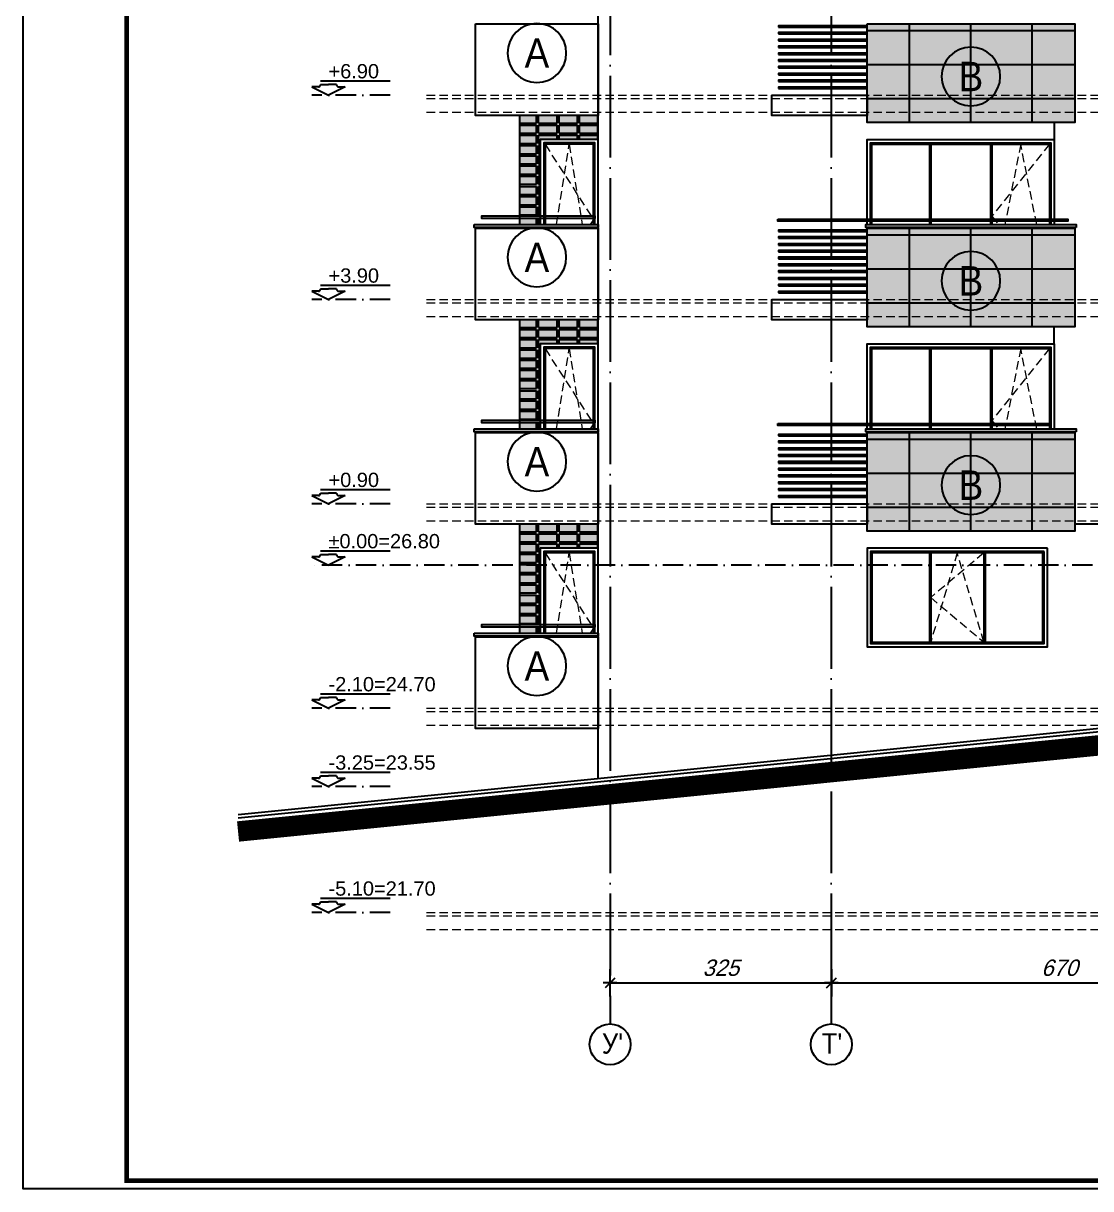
# Model space of a CAD drawing. Extents: x 9615146 to 9672346, y 4699603 to 4705703.
# Drawn here: x 9660146 to 9661714, y 4699603 to 4701314 of the extents above; entities that cross this region are included whole.
import ezdxf
from ezdxf.enums import TextEntityAlignment as Align

# ---------------------------------------------------------------- set-up
doc = ezdxf.new("R2010")
doc.units = 0
doc.header["$LTSCALE"] = 0.5
doc.header["$MEASUREMENT"] = 0
doc.header["$PDSIZE"] = -1
for name, pattern in [('ACAD_ISO04W100', [30, 24, -3, 0, -3]), ('DASHED', [0.75, 0.5, -0.25]), ('OSI1000', [5, 3, -1, 0, -1])]:
    doc.linetypes.add(name, pattern=pattern)
doc.layers.get('0').update_dxf_attribs({"color": 251, "linetype": 'CONTINUOUS'})
doc.layers.get('Defpoints').update_dxf_attribs({"color": 251, "linetype": 'CONTINUOUS'})
for name, color, linetype in [('_axis', 1, 'ACAD_ISO04W100'), ('_axis_num', 1, 'CONTINUOUS'), ('_dimension', 4, 'CONTINUOUS'), ('_dimension_evel', 4, 'CONTINUOUS'), ('_hatch', 9, 'CONTINUOUS'), ('_hatch_construction', 252, 'CONTINUOUS'), ('_table', 3, 'CONTINUOUS'), ('_text_spesif_window', 41, 'CONTINUOUS'), ('_view', 3, 'CONTINUOUS'), ('fasadi', 147, 'CONTINUOUS')]:
    doc.layers.add(name, color=color, linetype=linetype)
doc.layers.add('_punk', color=8, linetype='DASHED', lineweight=9)
doc.styles.add('HEB1', font='', dxfattribs={"width": 0.8, "oblique": 17})
doc.styles.add('POMESHTENIA', font='arial.ttf', dxfattribs={"width": 0.9})
doc.styles.add('WIN', font='swindos.shx', dxfattribs={"oblique": 17})
doc.styles.get('HEB1').set_extended_font_data('HebarU Cyr')
doc.dimstyles.new('dim_50', dxfattribs={"dimtxt": 24, "dimasz": 1, "dimexe": 30, "dimexo": 0, "dimgap": 10, "dimtad": 1, "dimdec": 1, "dimrnd": 0.5, "dimdsep": 46, "dimtxsty": 'WIN', "dimblk1": '1', "dimblk2": '1', "dimsah": 1, "dimcen": 15, "dimdle": 10, "dimse1": 1, "dimse2": 1, "dimadec": 0, "dimazin": 0, "dimtfac": 1, "dimtdec": 1, "dimtix": 1, "dimtmove": 2, "dimatfit": 3, "dimldrblk": '1', "dimfxl": 1, "dimtolj": 1, "dimarcsym": 0})
pattern_1 = [(0, (3, 0), (30, 15), [27, -3]), (0, (3, 3), (30, 15), [27, -3]), (90, (3, 3), (-30, 15), [12, -3]), (90, (0, 3), (-30, 15), [12, -3])]

# ---------------------------------------------------------------- blocks, each defined once
blk = doc.blocks.new('rtyre')
at = {"layer": '_dimension_evel', "ltscale": 20}
for p, q in [((-21.1, 37.8), (161.6, 37.8)), ((-26, 21.9), (-43.7, 21.9)), ((-43.7, 21.9), (0, 0)), ((-21.1, 28.3), (-21.1, 26.8)), ((-21.1, 28.3), (0, 28.3)), ((21.1, 28.3), (0, 28.3)), ((43.7, 21.9), (0, 0)), ((21.1, 28.3), (21.1, 26.8)), ((26, 21.9), (43.7, 21.9))]:
    blk.add_line(p, q, dxfattribs=at)
for centre, major_axis, start_param, end_param in [((-26, 26.8), (3.46, 3.46), 3.926991, 5.497787), ((26, 26.8), (-3.46, 3.46), 0.785398, 2.356194)]:
    blk.add_ellipse(centre, major_axis=major_axis, ratio=1, start_param=start_param, end_param=end_param, dxfattribs=at)
at = {"layer": '_dimension_evel', "linetype": 'OSI1000', "ltscale": 20, "style": 'HEB1', "oblique": 360, "width": 0.8}
blk.add_attdef('+12.50', (0, 44.2), '', height=42, rotation=360, dxfattribs=at)
blk = doc.blocks.new('1')
for p, q in [((0, 20), (0, -20)), ((-10, 0), (10, 0)), ((-7.1, -7.1), (7.1, 7.1))]:
    blk.add_line(p, q)
blk = doc.blocks.new('*D30')
at = {"layer": '_dimension', "color": 0, "lineweight": -2, "ltscale": 30, "transparency": 16777216}
blk.add_line((9661009, 4699905.6), (9661332, 4699905.6), dxfattribs=at)
at = {"layer": 'Defpoints', "color": 0, "ltscale": 30, "transparency": 16777216}
for p in [(9661333, 4699905.6), (9661008, 4699845.3), (9661333, 4699845.3)]:
    blk.add_point(p, dxfattribs=at)
at = {"layer": '_dimension', "color": 0, "lineweight": -2, "ltscale": 30, "transparency": 16777216, "rotation": 180}
blk.add_blockref('1', (9661008, 4699905.6), dxfattribs=at)
at = {"layer": '_dimension', "color": 0, "lineweight": -2, "ltscale": 30, "transparency": 16777216}
blk.add_blockref('1', (9661333, 4699905.6), dxfattribs=at)
at = {"layer": '_dimension', "color": 0, "ltscale": 30, "transparency": 16777216, "insert": (9661170.5, 4699927.6), "char_height": 24, "attachment_point": 5, "style": 'WIN'}
blk.add_mtext('\\A1;325', dxfattribs=at)
blk = doc.blocks.new('*D31')
at = {"layer": '_dimension', "color": 0, "lineweight": -2, "ltscale": 30, "transparency": 16777216}
blk.add_line((9661334, 4699905.6), (9662002, 4699905.6), dxfattribs=at)
at = {"layer": 'Defpoints', "color": 0, "ltscale": 30, "transparency": 16777216}
for p in [(9662003, 4699905.6), (9662003, 4699905.6), (9661333, 4699845.3)]:
    blk.add_point(p, dxfattribs=at)
at = {"layer": '_dimension', "color": 0, "lineweight": -2, "ltscale": 30, "transparency": 16777216, "rotation": 180}
blk.add_blockref('1', (9661333, 4699905.6), dxfattribs=at)
at = {"layer": '_dimension', "color": 0, "lineweight": -2, "ltscale": 30, "transparency": 16777216}
blk.add_blockref('1', (9662003, 4699905.6), dxfattribs=at)
at = {"layer": '_dimension', "color": 0, "ltscale": 30, "transparency": 16777216, "insert": (9661668, 4699927.6), "char_height": 24, "attachment_point": 5, "style": 'WIN'}
blk.add_mtext('\\A1;670', dxfattribs=at)
blk = doc.blocks.new('fghfdg')
at = {"layer": '_text_spesif_window'}
blk.add_circle((0, 0), 18, dxfattribs=at)
at = {"layer": '_text_spesif_window', "style": 'HEB1', "text_generation_flag": 6, "width": 0.8}
blk.add_attdef('A', text='', height=18, rotation=180, dxfattribs=at).set_placement((0, -9.23), align=Align.CENTER)

msp = doc.modelspace()

# ---------------------------------------------------------------- hatches: boundary and pattern name
at = {"layer": '_hatch', "ltscale": 30, "true_color": 0x755724}
h = msp.add_hatch(color=27, dxfattribs=at)
h.dxf.hatch_style = 1
h.paths.add_polyline_path([(9661690.49, 4701168.84), (9661690.49, 4701313.84), (9661385.49, 4701313.84), (9661385.49, 4701168.84)])
h.paths.add_polyline_path([(9661690.49, 4700868.84), (9661690.49, 4701013.84), (9661385.49, 4701013.84), (9661385.49, 4700868.84)])
h.paths.add_polyline_path([(9661690.49, 4700568.84), (9661690.49, 4700713.84), (9661385.49, 4700713.84), (9661385.49, 4700568.84)])
at = {"layer": '_hatch', "ltscale": 30, "true_color": 0xb97b1d}
h = msp.add_hatch(color=32, dxfattribs=at)
h.dxf.hatch_style = 1
h.paths.add_polyline_path([(9660905.49, 4701143.84), (9660990.49, 4701143.84), (9660990.49, 4701178.84), (9660875.49, 4701178.84), (9660875.49, 4701031.84), (9660905.49, 4701031.84)])
h.paths.add_polyline_path([(9660875.49, 4701027.84), (9660875.49, 4701018.84), (9660905.49, 4701018.84), (9660905.49, 4701027.84)])
h = msp.add_hatch(color=32, dxfattribs=at)
h.dxf.hatch_style = 1
h.paths.add_polyline_path([(9660905.49, 4700843.84), (9660990.49, 4700843.84), (9660990.49, 4700878.84), (9660875.49, 4700878.84), (9660875.49, 4700731.84), (9660905.49, 4700731.84)])
h.paths.add_polyline_path([(9660875.49, 4700727.84), (9660875.49, 4700718.84), (9660905.49, 4700718.84), (9660905.49, 4700727.84)])
h = msp.add_hatch(color=32, dxfattribs=at)
h.dxf.hatch_style = 1
h.paths.add_polyline_path([(9660905.49, 4700543.84), (9660990.49, 4700543.84), (9660990.49, 4700578.84), (9660875.49, 4700578.84), (9660875.49, 4700431.84), (9660905.49, 4700431.84)])
h.paths.add_polyline_path([(9660875.49, 4700427.84), (9660875.49, 4700418.84), (9660905.49, 4700418.84), (9660905.49, 4700427.84)])
at = {"layer": '_hatch_construction', "ltscale": 40}
h = msp.add_hatch(dxfattribs=at)
h.set_pattern_fill('EGGCRATE,_O', color=250, scale=30, pattern_type=2)
h.set_pattern_definition(pattern_1)
h.paths.add_polyline_path([(9660905.49, 4701143.84), (9660990.49, 4701143.84), (9660990.49, 4701178.84), (9660875.49, 4701178.84), (9660875.49, 4701031.84), (9660905.49, 4701031.84)])
h.paths.add_polyline_path([(9660875.49, 4701027.84), (9660875.49, 4701018.84), (9660905.49, 4701018.84), (9660905.49, 4701027.84)])
h = msp.add_hatch(dxfattribs=at)
h.set_pattern_fill('EGGCRATE,_O', color=250, scale=30, pattern_type=2)
h.set_pattern_definition(pattern_1)
h.paths.add_polyline_path([(9660905.49, 4700843.84), (9660990.49, 4700843.84), (9660990.49, 4700878.84), (9660875.49, 4700878.84), (9660875.49, 4700731.84), (9660905.49, 4700731.84)])
h.paths.add_polyline_path([(9660875.49, 4700727.84), (9660875.49, 4700718.84), (9660905.49, 4700718.84), (9660905.49, 4700727.84)])
h = msp.add_hatch(dxfattribs=at)
h.set_pattern_fill('EGGCRATE,_O', color=250, scale=30, pattern_type=2)
h.set_pattern_definition(pattern_1)
h.paths.add_polyline_path([(9660905.49, 4700543.84), (9660990.49, 4700543.84), (9660990.49, 4700578.84), (9660875.49, 4700578.84), (9660875.49, 4700431.84), (9660905.49, 4700431.84)])
h.paths.add_polyline_path([(9660875.49, 4700427.84), (9660875.49, 4700418.84), (9660905.49, 4700418.84), (9660905.49, 4700427.84)])

# ---------------------------------------------------------------- linework, layer by layer
at = {"layer": '_axis', "ltscale": 10}
for p, q in [((9661007.99, 4702288.08), (9661007.99, 4699845.26)), ((9661332.99, 4702288.08), (9661332.99, 4699845.26))]:
    msp.add_line(p, q, dxfattribs=at)
at = {"layer": '_axis_num'}
for centre in [(9661007.99, 4699815.26), (9661332.99, 4699815.26)]:
    msp.add_circle(centre, 30, dxfattribs=at)
at = {"layer": '_dimension_evel', "linetype": 'OSI1000', "ltscale": 20}
for p, q in [((9660684.86, 4701208.84), (9660569.93, 4701208.84)), ((9660684.86, 4700908.84), (9660569.93, 4700908.84)), ((9660684.86, 4700608.84), (9660569.93, 4700608.84)), ((9664472.19, 4700518.84), (9660569.93, 4700518.84)), ((9660684.86, 4700308.84), (9660569.93, 4700308.84)), ((9660684.86, 4700193.84), (9660569.93, 4700193.84)), ((9660684.86, 4700008.84), (9660569.93, 4700008.84))]:
    msp.add_line(p, q, dxfattribs=at)
at = {"layer": '_hatch', "color": 252, "ltscale": 10, "const_width": 30}
msp.add_lwpolyline([(9660461.48, 4700127.81), (9662021.74, 4700283.84), (9664323.88, 4700283.84)], dxfattribs=at)
at = {"layer": '_hatch_construction', "color": 250, "ltscale": 40}
for p, q in [((9661385.49, 4701303.84, 0), (9661690.49, 4701303.84)), ((9661447.99, 4701168.84), (9661447.99, 4701313.84)), ((9661537.99, 4701168.84), (9661537.99, 4701313.84)), ((9661627.99, 4701168.84), (9661627.99, 4701313.84)), ((9661385.49, 4701253.84, 0), (9661690.49, 4701253.84, 0)), ((9661385.49, 4701203.84, 0), (9661690.49, 4701203.84, 0)), ((9661447.99, 4700868.84), (9661447.99, 4701013.84)), ((9661537.99, 4700868.84), (9661537.99, 4701013.84)), ((9661627.99, 4700868.84), (9661627.99, 4701013.84)), ((9661385.49, 4701003.84, 0), (9661690.49, 4701003.84)), ((9661385.49, 4700953.84, 0), (9661690.49, 4700953.84, 0)), ((9661385.49, 4700903.84, 0), (9661690.49, 4700903.84, 0)), ((9661447.99, 4700568.84), (9661447.99, 4700713.84)), ((9661537.99, 4700568.84), (9661537.99, 4700713.84)), ((9661627.99, 4700568.84), (9661627.99, 4700713.84)), ((9661385.49, 4700703.84, 0), (9661690.49, 4700703.84)), ((9661385.49, 4700653.84, 0), (9661690.49, 4700653.84, 0)), ((9661385.49, 4700603.84, 0), (9661690.49, 4700603.84, 0))]:
    msp.add_line(p, q, dxfattribs=at)
at = {"layer": '_punk', "ltscale": 50}
for p, q in [((9660738.55, 4701208.84), (9664323.88, 4701208.84)), ((9660738.55, 4701203.84), (9664323.88, 4701203.84)), ((9660738.55, 4701183.84), (9664323.88, 4701183.84)), ((9660912.49, 4701136.84), (9660983.49, 4701026.34)), ((9660929.04, 4701018.84), (9660947.99, 4701136.84)), ((9660947.99, 4701136.84), (9660966.95, 4701018.84)), ((9661653.49, 4701136.84), (9661568.99, 4701031.34)), ((9661611.24, 4701136.84), (9661587.83, 4701018.84)), ((9661634.66, 4701018.84), (9661611.24, 4701136.84)), ((9661568.99, 4701031.34), (9661578.14, 4701018.84)), ((9660983.49, 4701026.34), (9660978.67, 4701018.84)), ((9660738.55, 4700908.84), (9664323.88, 4700908.84)), ((9660738.55, 4700903.84), (9664323.88, 4700903.84)), ((9660738.55, 4700883.84), (9664323.88, 4700883.84)), ((9660912.49, 4700836.84), (9660983.49, 4700726.34)), ((9660929.04, 4700718.84), (9660947.99, 4700836.84)), ((9660947.99, 4700836.84), (9660966.95, 4700718.84)), ((9661653.49, 4700836.84), (9661568.99, 4700731.34)), ((9661611.24, 4700836.84), (9661587.83, 4700718.84)), ((9661634.66, 4700718.84), (9661611.24, 4700836.84)), ((9660983.49, 4700726.34), (9660978.67, 4700718.84)), ((9661568.99, 4700731.34), (9661578.14, 4700718.84)), ((9660738.55, 4700608.84), (9664323.88, 4700608.84)), ((9660738.55, 4700603.84), (9664323.88, 4700603.84)), ((9660738.55, 4700583.84), (9664323.88, 4700583.84)), ((9660912.49, 4700536.84), (9660983.49, 4700426.34)), ((9660929.04, 4700418.84), (9660947.99, 4700536.84)), ((9660947.99, 4700536.84), (9660966.95, 4700418.84)), ((9661556.99, 4700536.84), (9661478.99, 4700471.34)), ((9661517.99, 4700536.84), (9661478.99, 4700405.84)), ((9661556.99, 4700405.84), (9661517.99, 4700536.84)), ((9661478.99, 4700471.34), (9661556.99, 4700405.84)), ((9660983.49, 4700426.34), (9660978.67, 4700418.84)), ((9660738.55, 4700308.84), (9664323.88, 4700308.84)), ((9660738.55, 4700303.84), (9664323.88, 4700303.84)), ((9660738.55, 4700283.84), (9664323.88, 4700283.84)), ((9660738.55, 4700008.84), (9664323.88, 4700008.84)), ((9660738.55, 4700003.84), (9664323.88, 4700003.84)), ((9660738.55, 4699983.84), (9664323.88, 4699983.84))]:
    msp.add_line(p, q, dxfattribs=at)
at = {"layer": '_table', "ltscale": 10}
msp.add_lwpolyline([(9660146.03, 4702603.38), (9665946.03, 4702603.38), (9665946.03, 4699603.38), (9660146.03, 4699603.38)], close=True, dxfattribs=at)
at = {"layer": '_table', "ltscale": 10, "const_width": 6.84}
msp.add_lwpolyline([(9660297.71, 4702591.38), (9665934.03, 4702591.38), (9665934.03, 4699615.38), (9660297.71, 4699615.38)], close=True, dxfattribs=at)
at = {"layer": 'fasadi', "ltscale": 40}
for p, q in [((9660875.49, 4701018.84), (9660875.49, 4701178.84)), ((9661476.99, 4701136.84), (9661476.99, 4701018.84)), ((9661478.99, 4701136.84), (9661478.99, 4701018.84)), ((9661566.99, 4701136.84), (9661566.99, 4701018.84)), ((9661568.99, 4701136.84), (9661568.99, 4701018.84)), ((9660875.49, 4700718.84), (9660875.49, 4700878.84)), ((9661660.49, 4700843.84), (9661660.49, 4700868.84)), ((9661476.99, 4700836.84), (9661476.99, 4700718.84)), ((9661478.99, 4700836.84), (9661478.99, 4700718.84)), ((9661566.99, 4700836.84), (9661566.99, 4700718.84)), ((9661568.99, 4700836.84), (9661568.99, 4700718.84)), ((9660875.49, 4700418.84), (9660875.49, 4700578.84)), ((9662295.49, 4700578.84), (9661690.49, 4700578.84)), ((9661476.99, 4700536.84), (9661476.99, 4700405.84)), ((9661478.99, 4700536.84), (9661478.99, 4700405.84)), ((9661556.99, 4700536.84), (9661556.99, 4700405.84)), ((9661558.99, 4700536.84), (9661558.99, 4700405.84))]:
    msp.add_line(p, q, dxfattribs=at)
at = {"layer": 'fasadi', "ltscale": 40, "extrusion": (1.79125e-10, 1, 3.83378e-46)}
msp.add_line((9661660.49, 4701168.84), (9661660.49, 4701143.84), dxfattribs=at)
at = {"layer": 'fasadi', "ltscale": 40}
for points in [[(9660990.49, 4700205.84), (9660990.49, 4701543.84), (9661660.49, 4701543.84)], [(9660990.49, 4701018.84), (9660990.49, 4701143.84), (9660905.49, 4701143.84), (9660905.49, 4701018.84)], [(9660985.49, 4701018.84), (9660985.49, 4701138.84), (9660910.49, 4701138.84), (9660910.49, 4701018.84)], [(9660983.49, 4701018.84), (9660983.49, 4701136.84), (9660912.49, 4701136.84), (9660912.49, 4701018.84)], [(9661385.49, 4701018.84), (9661385.49, 4701143.84), (9661660.49, 4701143.84), (9661660.49, 4701018.84)], [(9661390.49, 4701018.84), (9661390.49, 4701138.84), (9661655.49, 4701138.84), (9661655.49, 4701018.84)], [(9661392.49, 4701018.84), (9661392.49, 4701136.84), (9661653.49, 4701136.84), (9661653.49, 4701018.84)], [(9660990.49, 4700718.84), (9660990.49, 4700843.84), (9660905.49, 4700843.84), (9660905.49, 4700718.84)], [(9661385.49, 4700718.84), (9661385.49, 4700843.84), (9661660.49, 4700843.84), (9661660.49, 4700718.84)], [(9660985.49, 4700718.84), (9660985.49, 4700838.84), (9660910.49, 4700838.84), (9660910.49, 4700718.84)], [(9660983.49, 4700718.84), (9660983.49, 4700836.84), (9660912.49, 4700836.84), (9660912.49, 4700718.84)], [(9661390.49, 4700718.84), (9661390.49, 4700838.84), (9661655.49, 4700838.84), (9661655.49, 4700718.84)], [(9661392.49, 4700718.84), (9661392.49, 4700836.84), (9661653.49, 4700836.84), (9661653.49, 4700718.84)], [(9660990.49, 4700418.84), (9660990.49, 4700543.84), (9660905.49, 4700543.84), (9660905.49, 4700418.84)], [(9660985.49, 4700418.84), (9660985.49, 4700538.84), (9660910.49, 4700538.84), (9660910.49, 4700418.84)], [(9660983.49, 4700418.84), (9660983.49, 4700536.84), (9660912.49, 4700536.84), (9660912.49, 4700418.84)], [(9660461.48, 4700152.94), (9662020.49, 4700308.84), (9664323.88, 4700308.84)], [(9660461.48, 4700147.91), (9662020.74, 4700303.84), (9664323.88, 4700303.84)]]:
    msp.add_lwpolyline(points, dxfattribs=at)
for points in [[(9660810.49, 4701313.84), (9660990.49, 4701313.84), (9660990.49, 4701178.84), (9660810.49, 4701178.84)], [(9661255.49, 4701308.84), (9661385.49, 4701308.84), (9661385.49, 4701310.84), (9661255.49, 4701310.84)], [(9661385.49, 4701313.84), (9661690.49, 4701313.84), (9661690.49, 4701168.84), (9661385.49, 4701168.84)], [(9661255.49, 4701298.84), (9661385.49, 4701298.84), (9661385.49, 4701300.84), (9661255.49, 4701300.84)], [(9661255.49, 4701288.84), (9661385.49, 4701288.84), (9661385.49, 4701290.84), (9661255.49, 4701290.84)], [(9661255.49, 4701278.84), (9661385.49, 4701278.84), (9661385.49, 4701280.84), (9661255.49, 4701280.84)], [(9661255.49, 4701268.84), (9661385.49, 4701268.84), (9661385.49, 4701270.84), (9661255.49, 4701270.84)], [(9661255.49, 4701258.84), (9661385.49, 4701258.84), (9661385.49, 4701260.84), (9661255.49, 4701260.84)], [(9661255.49, 4701248.84), (9661385.49, 4701248.84), (9661385.49, 4701250.84), (9661255.49, 4701250.84)], [(9661255.49, 4701238.84), (9661385.49, 4701238.84), (9661385.49, 4701240.84), (9661255.49, 4701240.84)], [(9661255.49, 4701228.84), (9661385.49, 4701228.84), (9661385.49, 4701230.84), (9661255.49, 4701230.84)], [(9661255.49, 4701218.84), (9661385.49, 4701218.84), (9661385.49, 4701220.84), (9661255.49, 4701220.84)], [(9661245.49, 4701208.84), (9661385.49, 4701208.84), (9661385.49, 4701178.84), (9661245.49, 4701178.84)], [(9660985.49, 4701027.84), (9660819.49, 4701027.84), (9660819.49, 4701031.84), (9660985.49, 4701031.84)], [(9660808.49, 4701018.84), (9660990.49, 4701018.84), (9660990.49, 4701014.84), (9660808.49, 4701014.84)], [(9660810.49, 4701013.84), (9660990.49, 4701013.84), (9660990.49, 4700878.84), (9660810.49, 4700878.84)], [(9661254.49, 4701026.84), (9661680.49, 4701026.84), (9661680.49, 4701023.84), (9661254.49, 4701023.84)], [(9661692.49, 4701014.84), (9661383.49, 4701014.84), (9661383.49, 4701018.84), (9661692.49, 4701018.84)], [(9661385.49, 4701013.84), (9661690.49, 4701013.84), (9661690.49, 4700868.84), (9661385.49, 4700868.84)], [(9661255.49, 4701008.84), (9661385.49, 4701008.84), (9661385.49, 4701010.84), (9661255.49, 4701010.84)], [(9661255.49, 4700998.84), (9661385.49, 4700998.84), (9661385.49, 4701000.84), (9661255.49, 4701000.84)], [(9661255.49, 4700988.84), (9661385.49, 4700988.84), (9661385.49, 4700990.84), (9661255.49, 4700990.84)], [(9661255.49, 4700978.84), (9661385.49, 4700978.84), (9661385.49, 4700980.84), (9661255.49, 4700980.84)], [(9661255.49, 4700968.84), (9661385.49, 4700968.84), (9661385.49, 4700970.84), (9661255.49, 4700970.84)], [(9661255.49, 4700958.84), (9661385.49, 4700958.84), (9661385.49, 4700960.84), (9661255.49, 4700960.84)], [(9661255.49, 4700948.84), (9661385.49, 4700948.84), (9661385.49, 4700950.84), (9661255.49, 4700950.84)], [(9661255.49, 4700938.84), (9661385.49, 4700938.84), (9661385.49, 4700940.84), (9661255.49, 4700940.84)], [(9661255.49, 4700928.84), (9661385.49, 4700928.84), (9661385.49, 4700930.84), (9661255.49, 4700930.84)], [(9661255.49, 4700918.84), (9661385.49, 4700918.84), (9661385.49, 4700920.84), (9661255.49, 4700920.84)], [(9661245.49, 4700908.84), (9661385.49, 4700908.84), (9661385.49, 4700878.84), (9661245.49, 4700878.84)], [(9660985.49, 4700727.84), (9660819.49, 4700727.84), (9660819.49, 4700731.84), (9660985.49, 4700731.84)], [(9661254.49, 4700726.84), (9661655.45, 4700726.84), (9661655.45, 4700723.84), (9661254.49, 4700723.84)], [(9660808.49, 4700718.84), (9660990.49, 4700718.84), (9660990.49, 4700714.84), (9660808.49, 4700714.84)], [(9660810.49, 4700713.84), (9660990.49, 4700713.84), (9660990.49, 4700578.84), (9660810.49, 4700578.84)], [(9661255.49, 4700708.84), (9661385.49, 4700708.84), (9661385.49, 4700710.84), (9661255.49, 4700710.84)], [(9661692.49, 4700714.84), (9661383.49, 4700714.84), (9661383.49, 4700718.84), (9661692.49, 4700718.84)], [(9661385.49, 4700713.84), (9661690.49, 4700713.84), (9661690.49, 4700568.84), (9661385.49, 4700568.84)], [(9661255.49, 4700698.84), (9661385.49, 4700698.84), (9661385.49, 4700700.84), (9661255.49, 4700700.84)], [(9661255.49, 4700688.84), (9661385.49, 4700688.84), (9661385.49, 4700690.84), (9661255.49, 4700690.84)], [(9661255.49, 4700678.84), (9661385.49, 4700678.84), (9661385.49, 4700680.84), (9661255.49, 4700680.84)], [(9661255.49, 4700668.84), (9661385.49, 4700668.84), (9661385.49, 4700670.84), (9661255.49, 4700670.84)], [(9661255.49, 4700658.84), (9661385.49, 4700658.84), (9661385.49, 4700660.84), (9661255.49, 4700660.84)], [(9661255.49, 4700648.84), (9661385.49, 4700648.84), (9661385.49, 4700650.84), (9661255.49, 4700650.84)], [(9661255.49, 4700638.84), (9661385.49, 4700638.84), (9661385.49, 4700640.84), (9661255.49, 4700640.84)], [(9661255.49, 4700628.84), (9661385.49, 4700628.84), (9661385.49, 4700630.84), (9661255.49, 4700630.84)], [(9661255.49, 4700618.84), (9661385.49, 4700618.84), (9661385.49, 4700620.84), (9661255.49, 4700620.84)], [(9661245.49, 4700608.84), (9661385.49, 4700608.84), (9661385.49, 4700578.84), (9661245.49, 4700578.84)], [(9661650.49, 4700543.84), (9661385.49, 4700543.84), (9661385.49, 4700398.84), (9661650.49, 4700398.84)], [(9661645.49, 4700538.84), (9661390.49, 4700538.84), (9661390.49, 4700403.84), (9661645.49, 4700403.84)], [(9661643.49, 4700536.84), (9661392.49, 4700536.84), (9661392.49, 4700405.84), (9661643.49, 4700405.84)], [(9660985.49, 4700427.84), (9660819.49, 4700427.84), (9660819.49, 4700431.84), (9660985.49, 4700431.84)], [(9660808.49, 4700418.84), (9660990.49, 4700418.84), (9660990.49, 4700414.84), (9660808.49, 4700414.84)], [(9660810.49, 4700413.84), (9660990.49, 4700413.84), (9660990.49, 4700278.84), (9660810.49, 4700278.84)]]:
    msp.add_lwpolyline(points, close=True, dxfattribs=at)

# ---------------------------------------------------------------- block references
at = {"layer": '_dimension_evel', "linetype": 'OSI1000', "ltscale": 20}
ref = msp.add_blockref('rtyre', (9660594.39, 4701208.84), dxfattribs=dict(at, xscale=0.5600000023841858, yscale=0.5600000023841858, zscale=0.5600000023841858))
ref.add_attrib('+12.50', '+6.90', (9660594.39, 4701233.61, 0), dxfattribs={"linetype": 'OSI1000', "ltscale": 20, "height": 21, "style": 'POMESHTENIA'})
ref = msp.add_blockref('rtyre', (9660594.39, 4700908.84), dxfattribs=dict(at, xscale=0.5600000023841858, yscale=0.5600000023841858, zscale=0.5600000023841858))
ref.add_attrib('+12.50', '+3.90', (9660594.39, 4700933.61, 0), dxfattribs={"linetype": 'OSI1000', "ltscale": 20, "height": 21, "style": 'POMESHTENIA'})
ref = msp.add_blockref('rtyre', (9660594.39, 4700608.84), dxfattribs=dict(at, xscale=0.5600000023841858, yscale=0.5600000023841858, zscale=0.5600000023841858))
ref.add_attrib('+12.50', '+0.90', (9660594.39, 4700633.61, 0), dxfattribs={"linetype": 'OSI1000', "ltscale": 20, "height": 21, "style": 'POMESHTENIA'})
ref = msp.add_blockref('rtyre', (9660594.39, 4700518.84), dxfattribs=dict(at, xscale=0.5600000023841858, yscale=0.5600000023841858, zscale=0.5600000023841858))
ref.add_attrib('+12.50', '%%p0.00=26.80', (9660594.39, 4700543.61, 0), dxfattribs={"linetype": 'OSI1000', "ltscale": 20, "height": 21, "style": 'POMESHTENIA'})
ref = msp.add_blockref('rtyre', (9660594.39, 4700308.84), dxfattribs=dict(at, xscale=0.5600000023841858, yscale=0.5600000023841858, zscale=0.5600000023841858))
ref.add_attrib('+12.50', '-2.10=24.70', (9660594.39, 4700333.61, 0), dxfattribs={"linetype": 'OSI1000', "ltscale": 20, "height": 21, "style": 'POMESHTENIA'})
ref = msp.add_blockref('rtyre', (9660594.39, 4700193.84), dxfattribs=dict(at, xscale=0.5600000005215406, yscale=0.5600000005215406, zscale=0.5600000005215406, rotation=359.9999998094255))
ref.add_attrib('+12.50', '-3.25=23.55', (9660594.39, 4700218.61, 0), dxfattribs={"linetype": 'OSI1000', "ltscale": 20, "height": 21, "style": 'POMESHTENIA'})
ref = msp.add_blockref('rtyre', (9660594.39, 4700008.84), dxfattribs=dict(at, xscale=0.5600000023841858, yscale=0.5600000023841858, zscale=0.5600000023841858))
ref.add_attrib('+12.50', '-5.10=21.70', (9660594.39, 4700033.61, 0), dxfattribs={"linetype": 'OSI1000', "ltscale": 20, "height": 21, "style": 'POMESHTENIA'})
at = {"layer": '_view'}
ref = msp.add_blockref('fghfdg', (9660900.49, 4701270.84), dxfattribs=dict(at, xscale=-2.399999998509884, yscale=2.400000000372529, zscale=2.4, rotation=180))
ref.add_attrib('A', 'A', dxfattribs={"layer": '_text_spesif_window', "height": 43.2, "rotation": 0, "style": 'POMESHTENIA', "width": 0.9}).set_placement((9660900.49, 4701270.84), align=Align.MIDDLE)
ref = msp.add_blockref('fghfdg', (9661537.99, 4701236.34), dxfattribs=dict(at, xscale=-2.399999998509884, yscale=2.400000000372529, zscale=2.4, rotation=180))
ref.add_attrib('A', 'B', dxfattribs={"layer": '_text_spesif_window', "height": 43.2, "rotation": 0, "style": 'POMESHTENIA', "width": 0.9}).set_placement((9661537.99, 4701236.34), align=Align.MIDDLE)
ref = msp.add_blockref('fghfdg', (9660900.49, 4700970.84), dxfattribs=dict(at, xscale=-2.399999998509884, yscale=2.400000000372529, zscale=2.4, rotation=180))
ref.add_attrib('A', 'A', dxfattribs={"layer": '_text_spesif_window', "height": 43.2, "rotation": 0, "style": 'POMESHTENIA', "width": 0.9}).set_placement((9660900.49, 4700970.84), align=Align.MIDDLE)
ref = msp.add_blockref('fghfdg', (9661537.99, 4700936.34), dxfattribs=dict(at, xscale=-2.399999998509884, yscale=2.400000000372529, zscale=2.4, rotation=180))
ref.add_attrib('A', 'B', dxfattribs={"layer": '_text_spesif_window', "height": 43.2, "rotation": 0, "style": 'POMESHTENIA', "width": 0.9}).set_placement((9661537.99, 4700936.34), align=Align.MIDDLE)
ref = msp.add_blockref('fghfdg', (9660900.49, 4700670.84), dxfattribs=dict(at, xscale=-2.399999998509884, yscale=2.400000000372529, zscale=2.4, rotation=180))
ref.add_attrib('A', 'A', dxfattribs={"layer": '_text_spesif_window', "height": 43.2, "rotation": 0, "style": 'POMESHTENIA', "width": 0.9}).set_placement((9660900.49, 4700670.84), align=Align.MIDDLE)
ref = msp.add_blockref('fghfdg', (9661537.99, 4700636.34), dxfattribs=dict(at, xscale=-2.399999998509884, yscale=2.400000000372529, zscale=2.4, rotation=180))
ref.add_attrib('A', 'B', dxfattribs={"layer": '_text_spesif_window', "height": 43.2, "rotation": 0, "style": 'POMESHTENIA', "width": 0.9}).set_placement((9661537.99, 4700636.34), align=Align.MIDDLE)
ref = msp.add_blockref('fghfdg', (9660900.49, 4700370.84), dxfattribs=dict(at, xscale=-2.399999998509884, yscale=2.400000000372529, zscale=2.4, rotation=180))
ref.add_attrib('A', 'A', dxfattribs={"layer": '_text_spesif_window', "height": 43.2, "rotation": 0, "style": 'POMESHTENIA', "width": 0.9}).set_placement((9660900.49, 4700370.84), align=Align.MIDDLE)

# ---------------------------------------------------------------- texts
at = {"layer": '_axis_num', "style": 'POMESHTENIA', "width": 0.9}
for s, p in [("У'", (9660995.91, 4699816.69)), ("T'", (9661318.85, 4699816.69))]:
    msp.add_text(s, height=30, dxfattribs=at).set_placement(p, align=Align.MIDDLE_LEFT)

# ---------------------------------------------------------------- dimensions: what is measured, and where the dimension line sits
at = {"layer": '_dimension', "ltscale": 30}
for base, p1, p2, picture, middle in [((9661332.99, 4699905.57), (9661007.99, 4699845.26), (9661332.99, 4699845.26), '*D30', (9661170.49, 4699927.57)), ((9662002.99, 4699905.57), (9661332.99, 4699845.26), (9662002.99, 4699905.57), '*D31', (9661667.99, 4699927.57))]:
    dim = msp.add_linear_dim(base=base, p1=p1, p2=p2, dimstyle='dim_50', dxfattribs=at)
    dim.commit()
    dim.dimension.update_dxf_attribs({"geometry": picture, "text_midpoint": middle})

doc.saveas('drawing.dxf')
